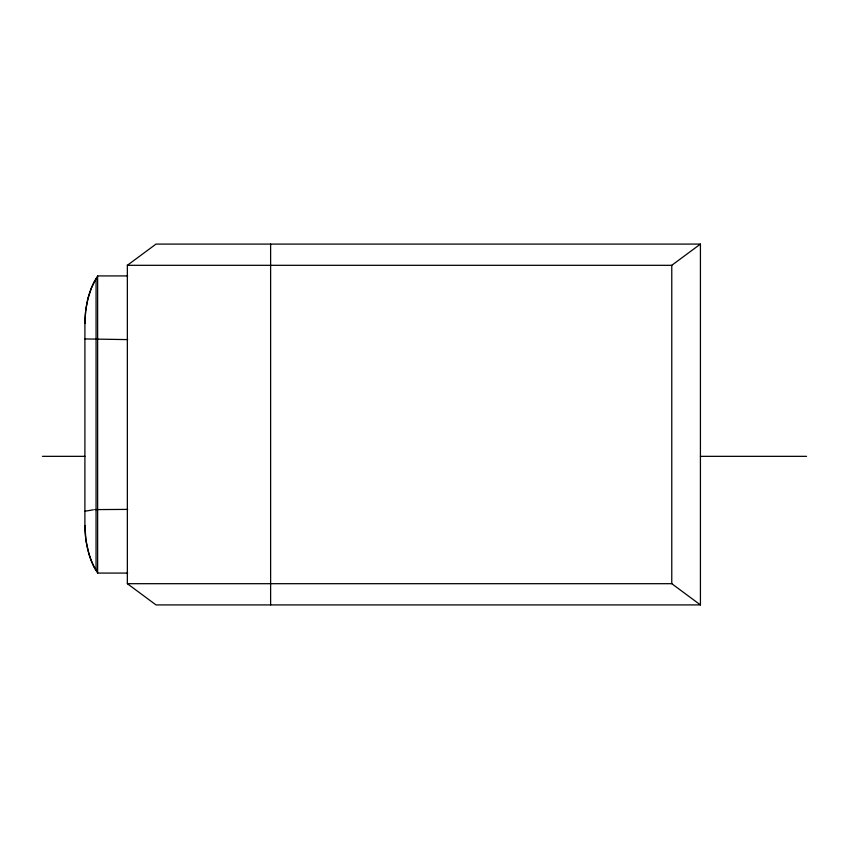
<?xml version="1.0" encoding="UTF-8"?>
<svg xmlns="http://www.w3.org/2000/svg" width="849" height="849" viewBox="0 0 849 849"><rect width="100%" height="100%" fill="white"/><g stroke="black" fill="none" stroke-linecap="round" stroke-linejoin="round"><path stroke-width="1.27" d="M88.943 554.004L85.929 540.166L84.9 525.818L84.911 322.164L85.791 309.853L88.137 297.861M127.679 275.925L97.635 275.925L96.075 278.557L96.054 569.297M96.064 278.865L94.281 281.741M88.222 297.543L88.943 294.996M89.039 294.688L89.835 292.215M89.941 291.907L90.811 289.509M90.917 289.222L92.965 284.394M93.093 284.128L94.143 281.995M96.096 278.493L91.384 288.034L87.808 299.145A101.402 101.371 0 0 0 84.932 323.511M127.35 265.312L156.004 244.088L700.425 244.088L700.425 604.913L156.004 604.913L127.35 583.688L127.35 265.312L671.771 265.312L700.425 244.088M85.08 511.215L93.348 509.793M94.685 509.602L127.679 509.4M127.679 339.6L85.059 338.953M42.45 456.338L84.9 456.338M700.425 456.338L806.55 456.338M95.523 569.53L97.635 573.075L127.679 573.075M127.35 583.688L671.771 583.688L700.425 604.913M96.054 569.286L96.096 570.507L94.281 567.259M95.375 569.276L93.093 564.872M94.143 567.005L91.968 562.388M92.965 564.606L90.917 559.778M91.851 562.102L89.941 557.093M90.811 559.491L89.039 554.312M89.835 556.785L87.808 549.855A101.402 101.371 0 0 1 84.932 525.489M671.771 265.312L671.771 583.688M270.619 244.088L270.619 604.913M97.635 275.925L97.635 573.075"/></g></svg>
